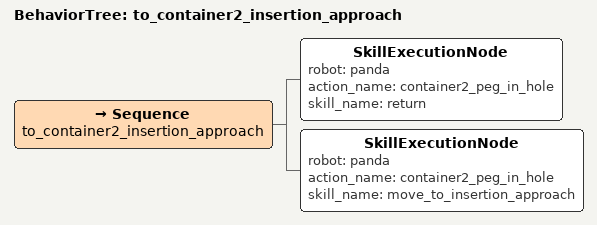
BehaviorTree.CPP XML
<?xml version="1.0"?>
<root BTCPP_format="4">
  <BehaviorTree ID="to_container2_insertion_approach">
    <Sequence name="to_container2_insertion_approach">
      <SkillExecutionNode robot="panda" action_name="container2_peg_in_hole" skill_name="return"/>
      <SkillExecutionNode robot="panda" action_name="container2_peg_in_hole" skill_name="move_to_insertion_approach"/>
    </Sequence>
  </BehaviorTree>
</root>
